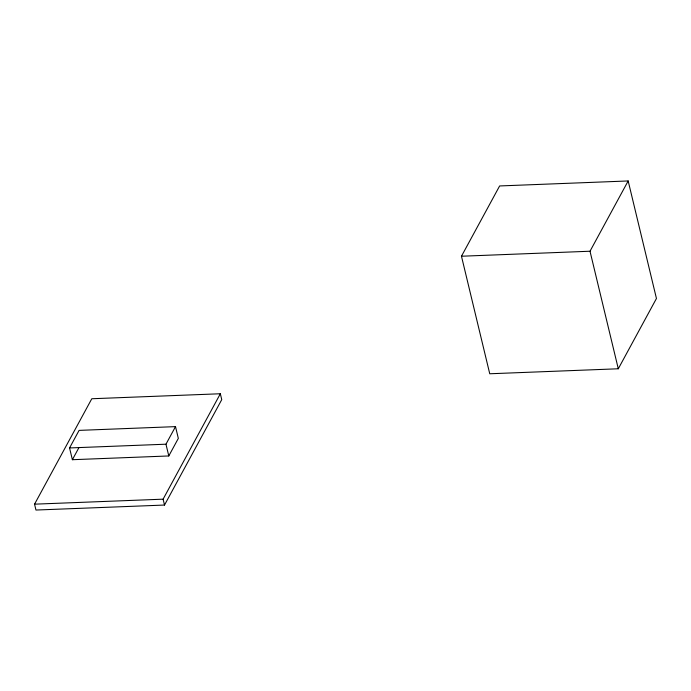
<?xml version="1.0" encoding="UTF-8"?>
<svg xmlns="http://www.w3.org/2000/svg" width="691" height="691" viewBox="0 0 691 691"><rect width="100%" height="100%" fill="white"/><g stroke="black" fill="none" stroke-linecap="round" stroke-linejoin="round"><path stroke-width="1.04" d="M34.55 504.171L91.791 398.75L220.334 393.758L221.751 399.631L164.51 505.052L35.967 510.044L34.55 504.171L163.102 499.17L220.334 393.758M69.549 447.949L79.094 430.381L175.505 426.632L178.33 438.388L168.794 455.956L72.382 459.705L69.549 447.949L165.961 444.201L175.505 426.632M72.382 459.705L78.904 447.682M461.467 256.231L499.628 185.948L628.171 180.956L656.45 298.495L618.29 368.778L489.746 373.771L461.467 256.231L590.01 251.23L628.171 180.956M590.01 251.23L618.29 368.778M165.961 444.201L168.794 455.956M163.102 499.17L164.51 505.052"/></g></svg>
